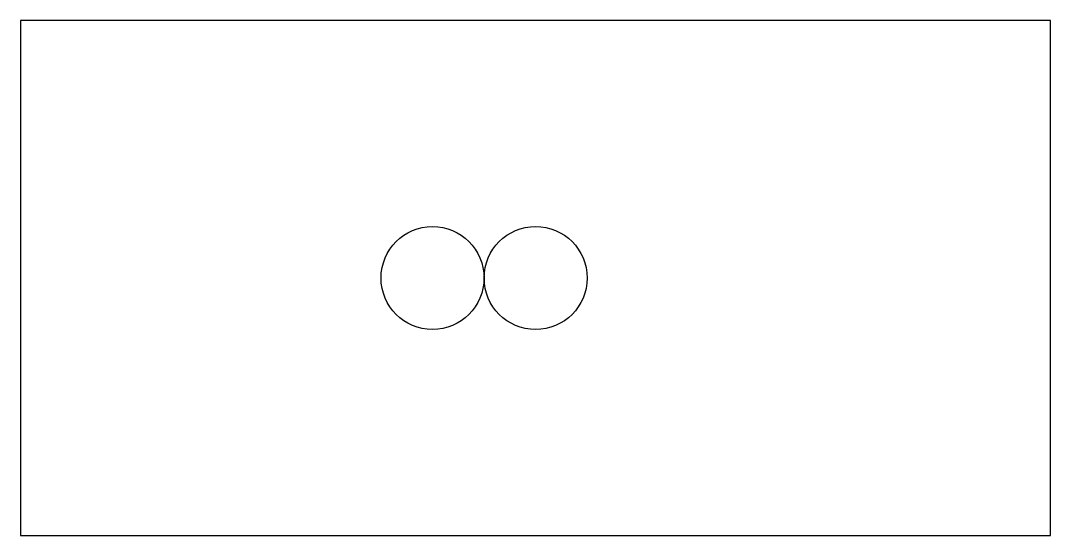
# Model space of a CAD drawing. Header units: millimetres. Extents: x 0 to 100, y 0 to 50.
import ezdxf

# ---------------------------------------------------------------- set-up
doc = ezdxf.new("R2010")
doc.units = ezdxf.units.MM

msp = doc.modelspace()

# ---------------------------------------------------------------- linework, layer by layer
msp.add_lwpolyline([(0, 0), (100, 0), (100, 50), (0, 50)], close=True)
for centre in [(40, 25), (50.01, 25)]:
    msp.add_circle(centre, 5)

doc.saveas('drawing.dxf')
